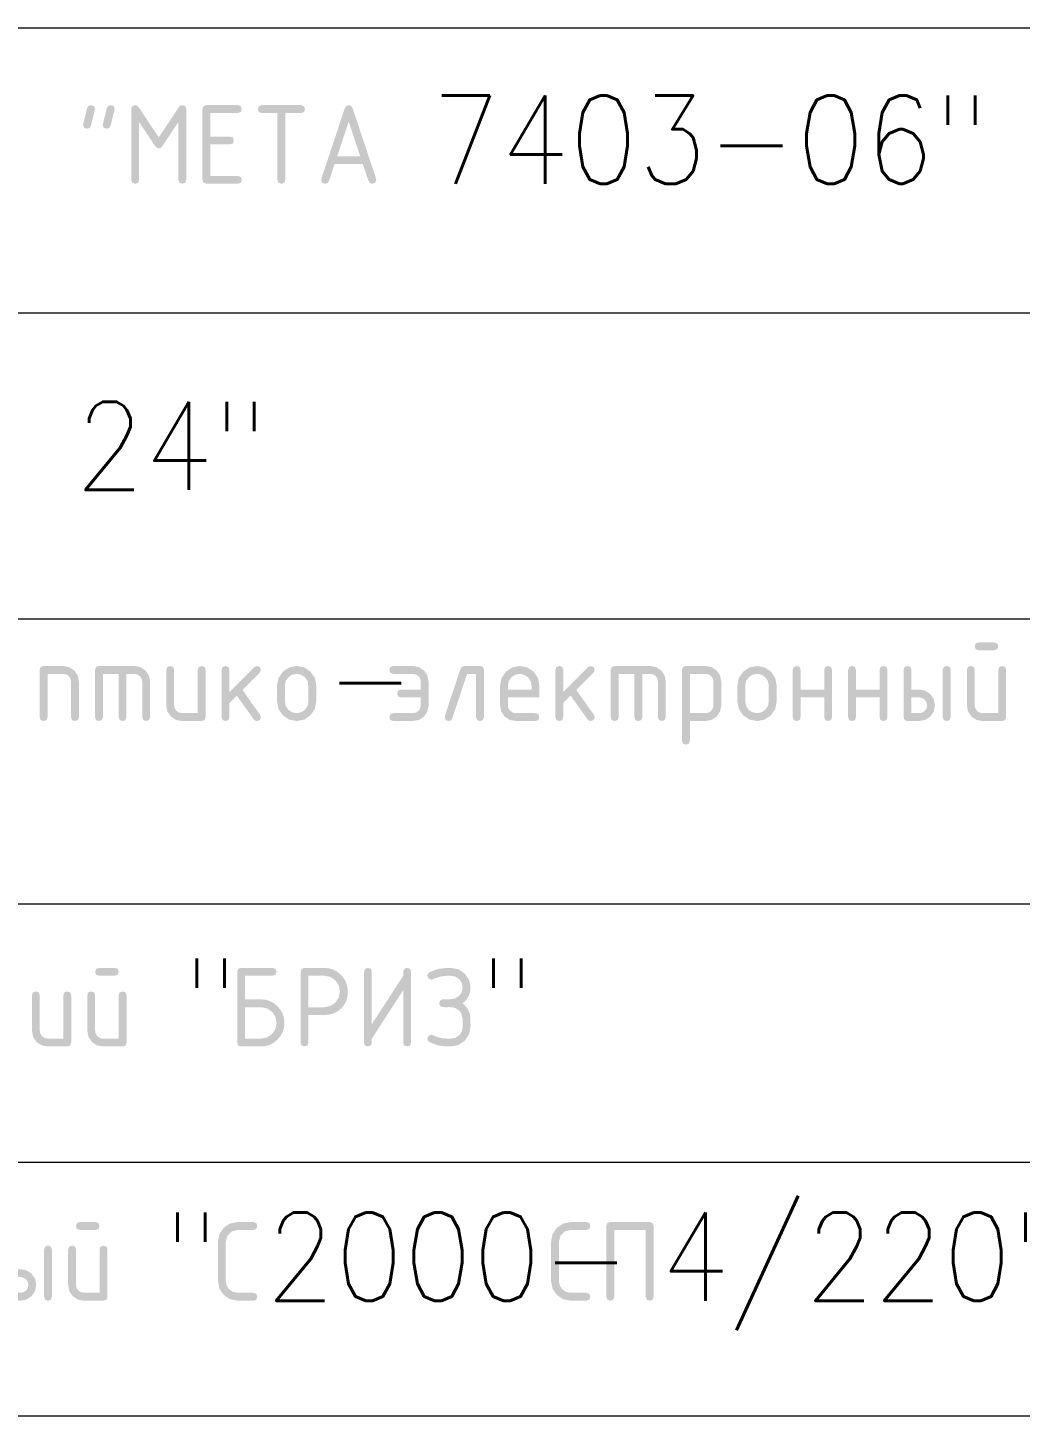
# Model space of a CAD drawing. Header units: millimetres. Extents: x 0 to 420, y 0 to 297.
# Drawn here: x 185.31 to 207.13, y 31.45 to 61.98 of the extents above; entities that cross this region are included whole.
import ezdxf

# ---------------------------------------------------------------- set-up
doc = ezdxf.new("R2010")
doc.units = ezdxf.units.MM
doc.styles.get("Standard").update_dxf_attribs({"font": 'STANDARD'})

msp = doc.modelspace()

# ---------------------------------------------------------------- hatches: boundary and pattern name
h = msp.add_hatch(color=7)
h.paths.add_polyline_path([(186.695933, 60.27506), (186.760701, 60.2537), (186.782474, 60.190173), (186.779718, 60.167573), (186.693177, 59.821961), (186.664307, 59.773109), (186.609392, 59.756917), (186.5449, 59.778415), (186.523403, 59.842907), (186.528898, 59.869563), (186.545451, 59.939576), (186.573167, 60.052894), (186.612148, 60.209465), (186.641018, 60.258592)], flags=0)
h.paths.add_polyline_path([(187.128086, 60.27506), (187.192854, 60.2537), (187.214627, 60.190173), (187.211871, 60.167573), (187.12533, 59.821961), (187.09646, 59.773109), (187.041545, 59.756917), (186.976571, 59.778415), (186.955004, 59.842907), (186.960585, 59.869563), (186.977328, 59.939576), (187.005234, 60.052894), (187.044301, 60.209465), (187.072758, 60.258592)], flags=0)
for points in [[(188.704563, 60.27506), (188.769331, 60.253287), (188.791104, 60.188519), (188.791104, 58.633541), (188.769331, 58.568566), (188.704563, 58.547), (188.640071, 58.568566), (188.618573, 58.633541), (188.618573, 59.904643), (188.266347, 59.37713), (188.228657, 59.337718), (188.186421, 59.324765), (188.143012, 59.337718), (188.105392, 59.37713), (187.754268, 59.904643), (187.754268, 58.633541), (187.732495, 58.568566), (187.667727, 58.547), (187.603235, 58.568566), (187.581737, 58.633541), (187.581737, 60.188519), (187.603235, 60.253287), (187.667727, 60.27506), (187.710308, 60.264311), (187.743795, 60.232065), (188.186421, 59.568402), (188.631251, 60.237026), (188.661913, 60.265551)], [(189.147405, 58.633541), (189.147405, 60.188519), (189.168903, 60.253287), (189.233395, 60.27506), (189.924619, 60.27506), (189.989387, 60.253287), (190.01116, 60.188519), (189.989387, 60.124027), (189.924619, 60.102529), (189.319936, 60.102529), (189.319936, 59.583836), (189.752088, 59.583836), (189.816856, 59.562063), (189.838629, 59.497295), (189.816856, 59.432803), (189.752088, 59.411305), (189.319936, 59.411305), (189.319936, 58.720081), (189.924619, 58.720081), (189.989387, 58.698308), (190.01116, 58.633541), (189.989387, 58.568566), (189.924619, 58.547), (189.233395, 58.547), (189.168903, 58.568566)], [(190.364847, 60.188519), (190.386344, 60.253287), (190.450837, 60.27506), (191.315142, 60.27506), (191.37991, 60.253287), (191.401683, 60.188519), (191.37991, 60.124027), (191.315142, 60.102529), (190.96953, 60.102529), (190.96953, 58.633541), (190.947757, 58.568566), (190.882989, 58.547), (190.818015, 58.568566), (190.796449, 58.633541), (190.796449, 60.102529), (190.450837, 60.102529), (190.386344, 60.124027)], [(185.567805, 46.822541), (185.567805, 47.859377), (185.589303, 47.924144), (185.653795, 47.945917), (186.085948, 47.945917), (186.219066, 47.920699), (186.330687, 47.845045), (186.406342, 47.733424), (186.43156, 47.600305), (186.43156, 46.822541), (186.409787, 46.757566), (186.345019, 46.736), (186.280527, 46.757566), (186.259029, 46.822541), (186.259029, 47.600305), (186.246351, 47.667554), (186.208869, 47.723226), (186.153196, 47.760433), (186.085948, 47.772836), (185.740336, 47.772836), (185.740336, 46.822541), (185.718563, 46.757566), (185.653795, 46.736), (185.589303, 46.757566)], [(186.871237, 47.945917), (187.649001, 47.945917), (187.78212, 47.920699), (187.893741, 47.845045), (187.969395, 47.733424), (187.994613, 47.600305), (187.994613, 46.822541), (187.97284, 46.757566), (187.908073, 46.736), (187.84358, 46.757566), (187.822083, 46.822541), (187.822083, 47.600305), (187.809405, 47.667554), (187.771922, 47.723226), (187.71625, 47.760433), (187.649001, 47.772836), (187.476471, 47.772836), (187.476471, 46.822541), (187.454698, 46.757566), (187.38993, 46.736), (187.324956, 46.757566), (187.303389, 46.822541), (187.303389, 47.772836), (186.957777, 47.772836), (186.957777, 46.822541), (186.936004, 46.757566), (186.871237, 46.736), (186.806745, 46.757566), (186.785247, 46.822541), (186.785247, 47.859377), (186.806745, 47.924144)], [(189.214669, 47.859377), (189.214669, 46.822541), (189.192896, 46.757566), (189.128128, 46.736), (188.696527, 46.736), (188.562237, 46.760873), (188.450685, 46.83577), (188.375789, 46.947322), (188.350915, 47.081612), (188.350915, 47.859377), (188.372412, 47.924144), (188.436905, 47.945917), (188.501672, 47.924144), (188.523445, 47.859377), (188.523445, 47.081612), (188.535985, 47.015742), (188.574157, 46.959793), (188.630381, 46.921622), (188.696527, 46.909081), (189.042139, 46.909081), (189.042139, 47.859377), (189.063636, 47.924144), (189.128128, 47.945917), (189.192896, 47.924144)], [(189.740887, 47.377614), (190.284385, 47.920561), (190.34557, 47.945917), (190.410338, 47.924144), (190.432111, 47.859377), (190.406204, 47.799294), (190.026417, 47.419507), (190.415023, 46.87215), (190.432111, 46.820887), (190.410338, 46.757153), (190.34557, 46.736), (190.304574, 46.745164), (190.273912, 46.772931), (189.901842, 47.294932), (189.740887, 47.133977), (189.740887, 46.822541), (189.719114, 46.757566), (189.654346, 46.736), (189.589854, 46.757566), (189.568357, 46.822541), (189.568357, 47.859377), (189.589854, 47.924144), (189.654346, 47.945917), (189.719114, 47.924144), (189.740887, 47.859377)], [(193.946637, 47.254693), (193.514484, 47.254693), (193.449509, 47.276191), (193.427943, 47.340683), (193.449509, 47.405451), (193.514484, 47.427224), (193.946637, 47.427224), (193.946637, 47.600305), (193.933959, 47.667554), (193.896476, 47.723226), (193.840803, 47.760433), (193.773555, 47.772836), (193.341402, 47.772836), (193.27691, 47.794402), (193.255413, 47.859377), (193.27691, 47.924144), (193.341402, 47.945917), (193.773555, 47.945917), (193.907569, 47.920768), (194.018846, 47.845596), (194.094018, 47.733906), (194.119167, 47.600305), (194.119167, 47.081612), (194.094018, 46.947322), (194.018846, 46.83577), (193.907569, 46.760873), (193.773555, 46.736), (193.341402, 46.736), (193.27691, 46.757566), (193.255413, 46.822541), (193.27691, 46.887308), (193.341402, 46.909081), (193.773555, 46.909081), (193.840114, 46.921553), (193.895925, 46.959242), (193.93389, 47.014639), (193.946637, 47.081612)], [(194.904456, 47.945917), (195.250068, 47.945917), (195.314836, 47.924144), (195.336609, 47.859377), (195.336609, 46.822541), (195.314836, 46.757566), (195.250068, 46.736), (195.185576, 46.757566), (195.164078, 46.822541), (195.164078, 47.772836), (194.966192, 47.772836), (194.640424, 46.79498), (194.609969, 46.750607), (194.558844, 46.736), (194.494352, 46.757911), (194.472854, 46.823643), (194.476713, 46.850101), (194.818466, 47.874811), (194.851539, 47.928141)], [(197.080268, 47.377614), (197.623766, 47.920561), (197.684951, 47.945917), (197.749719, 47.924144), (197.771492, 47.859377), (197.745585, 47.799294), (197.365798, 47.419507), (197.754405, 46.87215), (197.771492, 46.820887), (197.749719, 46.757153), (197.684951, 46.736), (197.643955, 46.745164), (197.613293, 46.772931), (197.241223, 47.294932), (197.080268, 47.133977), (197.080268, 46.822541), (197.058495, 46.757566), (196.993727, 46.736), (196.929235, 46.757566), (196.907738, 46.822541), (196.907738, 47.859377), (196.929235, 47.924144), (196.993727, 47.945917), (197.058495, 47.924144), (197.080268, 47.859377)], [(198.211169, 47.945917), (198.988934, 47.945917), (199.122052, 47.920699), (199.233673, 47.845045), (199.309328, 47.733424), (199.334546, 47.600305), (199.334546, 46.822541), (199.312773, 46.757566), (199.248005, 46.736), (199.183513, 46.757566), (199.162016, 46.822541), (199.162016, 47.600305), (199.149338, 47.667554), (199.111855, 47.723226), (199.056182, 47.760433), (198.988934, 47.772836), (198.816404, 47.772836), (198.816404, 46.822541), (198.794631, 46.757566), (198.729863, 46.736), (198.664888, 46.757566), (198.643322, 46.822541), (198.643322, 47.772836), (198.29771, 47.772836), (198.29771, 46.822541), (198.275937, 46.757566), (198.211169, 46.736), (198.146677, 46.757566), (198.12518, 46.822541), (198.12518, 47.859377), (198.146677, 47.924144)], [(202.298261, 47.254693), (202.298261, 46.822541), (202.276488, 46.757566), (202.21172, 46.736), (202.147228, 46.757566), (202.125731, 46.822541), (202.125731, 47.859377), (202.147228, 47.924144), (202.21172, 47.945917), (202.276488, 47.924144), (202.298261, 47.859377), (202.298261, 47.427224), (202.816955, 47.427224), (202.816955, 47.859377), (202.838452, 47.924144), (202.902944, 47.945917), (202.967712, 47.924144), (202.989485, 47.859377), (202.989485, 46.822541), (202.967712, 46.757566), (202.902944, 46.736), (202.838452, 46.757566), (202.816955, 46.822541), (202.816955, 47.254693)], [(203.515703, 47.254693), (203.515703, 46.822541), (203.49393, 46.757566), (203.429162, 46.736), (203.36467, 46.757566), (203.343173, 46.822541), (203.343173, 47.859377), (203.36467, 47.924144), (203.429162, 47.945917), (203.49393, 47.924144), (203.515703, 47.859377), (203.515703, 47.427224), (204.034397, 47.427224), (204.034397, 47.859377), (204.055894, 47.924144), (204.120386, 47.945917), (204.185154, 47.924144), (204.206927, 47.859377), (204.206927, 46.822541), (204.185154, 46.757566), (204.120386, 46.736), (204.055894, 46.757566), (204.034397, 46.822541), (204.034397, 47.254693)], [(193.648475, 41.309726), (193.713243, 41.287953), (193.735016, 41.223186), (193.735016, 39.668207), (193.713243, 39.603233), (193.648475, 39.581667), (193.5835, 39.603233), (193.561934, 39.668207), (193.561934, 40.820247), (192.87071, 39.754748), (192.86947, 39.680265), (192.865749, 39.641749), (192.837155, 39.596618), (192.784169, 39.581667), (192.719677, 39.603233), (192.69818, 39.668207), (192.69818, 41.223186), (192.719677, 41.287953), (192.784169, 41.309726), (192.848937, 41.287953), (192.87071, 41.223186), (192.87071, 40.071146), (193.561934, 41.137196), (193.563243, 41.210783), (193.567446, 41.249644), (193.595145, 41.294568)], [(194.522686, 41.137196), (194.370964, 41.118179), (194.216761, 41.061128), (194.177074, 41.050655), (194.116991, 41.076562), (194.091084, 41.137196), (194.103487, 41.180329), (194.140694, 41.214366), (194.319701, 41.285817), (194.522686, 41.309726), (194.609227, 41.309726), (194.774936, 41.278032), (194.9146, 41.183498), (195.009616, 41.043765), (195.041379, 40.877574), (195.030536, 40.775358), (194.99804, 40.683684), (194.943943, 40.602552), (194.868298, 40.531962), (194.969584, 40.426955), (195.025394, 40.300451), (195.037314, 40.193929), (195.041379, 40.013819), (195.009616, 39.847214), (194.9146, 39.707895), (194.774936, 39.613155), (194.609227, 39.581667), (194.522686, 39.581667), (194.322181, 39.605369), (194.140694, 39.677027), (194.103487, 39.7101), (194.091084, 39.754748), (194.11644, 39.815382), (194.177074, 39.840738), (194.216761, 39.830265), (194.315842, 39.788441), (194.407482, 39.765221), (194.490164, 39.757297), (194.609227, 39.754748), (194.709272, 39.773421), (194.792781, 39.829713), (194.84935, 39.913291), (194.868298, 40.013819), (194.868298, 40.18635), (194.834674, 40.315885), (194.790025, 40.373126), (194.732148, 40.414139), (194.661041, 40.438823), (194.576705, 40.447074), (194.523788, 40.445421), (194.474179, 40.444318), (194.412649, 40.450588), (194.375511, 40.469674), (194.350155, 40.531962), (194.376063, 40.5948), (194.412856, 40.614644), (194.47032, 40.621259), (194.521032, 40.619054), (194.57891, 40.6174), (194.69997, 40.636486), (194.791679, 40.694019), (194.849005, 40.777941), (194.868298, 40.877574), (194.849281, 40.977206), (194.79223, 41.061128), (194.708583, 41.118179), (194.609227, 41.137196)], [(186.26092, 40.705043), (186.26092, 39.668207), (186.239147, 39.603233), (186.174379, 39.581667), (185.742778, 39.581667), (185.608488, 39.60654), (185.496936, 39.681436), (185.422039, 39.792989), (185.397166, 39.927278), (185.397166, 40.705043), (185.418663, 40.769811), (185.483155, 40.791584), (185.547923, 40.769811), (185.569696, 40.705043), (185.569696, 39.927278), (185.582236, 39.861408), (185.620408, 39.80546), (185.676632, 39.767288), (185.742778, 39.754748), (186.088389, 39.754748), (186.088389, 40.705043), (186.109887, 40.769811), (186.174379, 40.791584), (186.239147, 40.769811)], [(190.264959, 35.721726), (190.329727, 35.699953), (190.3515, 35.635186), (190.329727, 35.570693), (190.264959, 35.549196), (189.919347, 35.549196), (189.788847, 35.517019), (189.695554, 35.420763), (189.660276, 35.289574), (189.660276, 34.425819), (189.679293, 34.326187), (189.736344, 34.242265), (189.819991, 34.185489), (189.919347, 34.166748), (190.264959, 34.166748), (190.329727, 34.144975), (190.3515, 34.080207), (190.329727, 34.015233), (190.264959, 33.993667), (189.919347, 33.993667), (189.753225, 34.025155), (189.613974, 34.119895), (189.519234, 34.259214), (189.487746, 34.425819), (189.487746, 35.289574), (189.519234, 35.455765), (189.613974, 35.595498), (189.753225, 35.690032), (189.919347, 35.721726)], [(197.588624, 35.721726), (197.653392, 35.699953), (197.675165, 35.635186), (197.653392, 35.570693), (197.588624, 35.549196), (197.243012, 35.549196), (197.112512, 35.517019), (197.019219, 35.420763), (196.983941, 35.289574), (196.983941, 34.425819), (197.002958, 34.326187), (197.060009, 34.242265), (197.143656, 34.185489), (197.243012, 34.166748), (197.588624, 34.166748), (197.653392, 34.144975), (197.675165, 34.080207), (197.653392, 34.015233), (197.588624, 33.993667), (197.243012, 33.993667), (197.07689, 34.025155), (196.937639, 34.119895), (196.842899, 34.259214), (196.811411, 34.425819), (196.811411, 35.289574), (196.842899, 35.455765), (196.937639, 35.595498), (197.07689, 35.690032), (197.243012, 35.721726)], [(198.114842, 35.721726), (198.979147, 35.721726), (199.043915, 35.699953), (199.065688, 35.635186), (199.065688, 34.080207), (199.043915, 34.015233), (198.979147, 33.993667), (198.914173, 34.015233), (198.892607, 34.080207), (198.892607, 35.549196), (198.201383, 35.549196), (198.201383, 34.080207), (198.17961, 34.015233), (198.114842, 33.993667), (198.05035, 34.015233), (198.028852, 34.080207), (198.028852, 35.635186), (198.05035, 35.699953)]]:
    msp.add_hatch(color=7).paths.add_polyline_path(points, flags=0)
h = msp.add_hatch(color=7)
h.paths.add_polyline_path([(192.362435, 59.914014), (192.108324, 59.151683), (192.616545, 59.151683)], flags=0)
h.paths.add_polyline_path([(192.967118, 58.633541), (192.945345, 58.568566), (192.880577, 58.547), (192.828556, 58.561607), (192.798446, 58.60598), (192.673871, 58.979153), (192.050998, 58.979153), (191.926423, 58.60598), (191.895831, 58.561607), (191.843741, 58.547), (191.779249, 58.568566), (191.757752, 58.633541), (191.76161, 58.661101), (192.275894, 60.205607), (192.309242, 60.257696), (192.362435, 60.27506), (192.415007, 60.258248), (192.447322, 60.208363), (192.963259, 58.661101)], flags=0)
h = msp.add_hatch(color=7)
h.paths.add_polyline_path([(206.817273, 47.859377), (206.817273, 46.822541), (206.7955, 46.757566), (206.730732, 46.736), (206.299131, 46.736), (206.164841, 46.760873), (206.053289, 46.83577), (205.978392, 46.947322), (205.953519, 47.081612), (205.953519, 47.859377), (205.975016, 47.924144), (206.039508, 47.945917), (206.104276, 47.924144), (206.126049, 47.859377), (206.126049, 47.081612), (206.138589, 47.015742), (206.176761, 46.959793), (206.232985, 46.921622), (206.299131, 46.909081), (206.644743, 46.909081), (206.644743, 47.859377), (206.66624, 47.924144), (206.730732, 47.945917), (206.7955, 47.924144)], flags=0)
h.paths.add_polyline_path([(206.556548, 48.291529), (206.21259, 48.291529), (206.147615, 48.313027), (206.126049, 48.377519), (206.147615, 48.442287), (206.21259, 48.46406), (206.556548, 48.46406), (206.621316, 48.442287), (206.643089, 48.377519), (206.621316, 48.313027)], flags=0)
h = msp.add_hatch(color=7)
h.paths.add_polyline_path([(190.785798, 47.168153), (190.785798, 47.513765), (190.817287, 47.679474), (190.912027, 47.819138), (191.051277, 47.914154), (191.2174, 47.945917), (191.384969, 47.914567), (191.524427, 47.820791), (191.618202, 47.681334), (191.649553, 47.513765), (191.649553, 47.168153), (191.617858, 47.001548), (191.523324, 46.862228), (191.383591, 46.767488), (191.2174, 46.736), (191.051277, 46.767488), (190.912027, 46.862228), (190.817287, 47.001548)], flags=0)
h.paths.add_polyline_path([(191.477022, 47.168153), (191.477022, 47.513765), (191.458005, 47.613121), (191.400955, 47.696768), (191.317032, 47.753819), (191.2174, 47.772836), (191.118043, 47.753819), (191.034396, 47.696768), (190.977346, 47.613121), (190.958329, 47.513765), (190.958329, 47.168153), (190.977001, 47.067625), (191.033294, 46.984047), (191.116872, 46.927754), (191.2174, 46.909081), (191.317032, 46.927823), (191.400955, 46.984598), (191.458005, 47.06852)], flags=0)
h = msp.add_hatch(color=7)
h.paths.add_polyline_path([(196.121898, 47.772836), (196.022541, 47.753819), (195.938894, 47.696768), (195.881843, 47.613121), (195.862827, 47.513765), (195.862827, 47.427224), (196.38152, 47.427224), (196.38152, 47.513765), (196.362503, 47.613121), (196.305452, 47.696768), (196.22153, 47.753819)], flags=0)
h.paths.add_polyline_path([(195.862827, 47.254693), (195.862827, 47.081612), (195.875367, 47.015742), (195.913538, 46.959793), (195.969762, 46.921622), (196.035908, 46.909081), (196.46751, 46.909081), (196.532277, 46.887308), (196.55405, 46.822541), (196.532277, 46.757566), (196.46751, 46.736), (196.035908, 46.736), (195.901618, 46.760873), (195.790066, 46.83577), (195.71517, 46.947322), (195.690296, 47.081612), (195.690296, 47.513765), (195.721784, 47.679474), (195.816524, 47.819138), (195.955775, 47.914154), (196.121898, 47.945917), (196.289467, 47.914567), (196.428925, 47.820791), (196.5227, 47.681334), (196.55405, 47.513765), (196.55405, 47.254693)], flags=0)
h = msp.add_hatch(color=7)
h.paths.add_polyline_path([(199.690847, 47.859377), (199.712345, 47.924144), (199.776837, 47.945917), (200.20899, 47.945917), (200.343004, 47.920768), (200.454281, 47.845596), (200.529453, 47.733906), (200.554602, 47.600305), (200.554602, 47.081612), (200.529453, 46.948493), (200.454281, 46.836872), (200.343004, 46.761218), (200.20899, 46.736), (199.863378, 46.736), (199.863378, 46.303847), (199.841605, 46.239079), (199.776837, 46.217306), (199.712345, 46.239079), (199.690847, 46.303847)], flags=0)
h.paths.add_polyline_path([(199.863378, 47.772836), (199.863378, 46.909081), (200.20899, 46.909081), (200.275549, 46.921553), (200.33136, 46.959242), (200.369325, 47.014639), (200.382071, 47.081612), (200.382071, 47.600305), (200.369393, 47.667554), (200.331911, 47.723226), (200.276238, 47.760433), (200.20899, 47.772836)], flags=0)
h = msp.add_hatch(color=7)
h.paths.add_polyline_path([(200.908289, 47.168153), (200.908289, 47.513765), (200.939777, 47.679474), (201.034517, 47.819138), (201.173768, 47.914154), (201.339891, 47.945917), (201.50746, 47.914567), (201.646918, 47.820791), (201.740693, 47.681334), (201.772043, 47.513765), (201.772043, 47.168153), (201.740349, 47.001548), (201.645815, 46.862228), (201.506082, 46.767488), (201.339891, 46.736), (201.173768, 46.767488), (201.034517, 46.862228), (200.939777, 47.001548)], flags=0)
h.paths.add_polyline_path([(201.599513, 47.168153), (201.599513, 47.513765), (201.580496, 47.613121), (201.523445, 47.696768), (201.439523, 47.753819), (201.339891, 47.772836), (201.240534, 47.753819), (201.156887, 47.696768), (201.099836, 47.613121), (201.08082, 47.513765), (201.08082, 47.168153), (201.099492, 47.067625), (201.155785, 46.984047), (201.239363, 46.927754), (201.339891, 46.909081), (201.439523, 46.927823), (201.523445, 46.984598), (201.580496, 47.06852)], flags=0)
h = msp.add_hatch(color=7)
h.paths.add_polyline_path([(205.251838, 47.081612), (205.226689, 46.947322), (205.151517, 46.83577), (205.039827, 46.760873), (204.906226, 46.736), (204.646604, 46.736), (204.582112, 46.757566), (204.560614, 46.822541), (204.560614, 47.859377), (204.582112, 47.924144), (204.646604, 47.945917), (204.711372, 47.924144), (204.733145, 47.859377), (204.733145, 47.427224), (204.906226, 47.427224), (205.039827, 47.402075), (205.151517, 47.326903), (205.226689, 47.215626)], flags=0)
h.paths.add_polyline_path([(205.078757, 47.081612), (205.066354, 47.14886), (205.029147, 47.204533), (204.973475, 47.242015), (204.906226, 47.254693), (204.733145, 47.254693), (204.733145, 46.909081), (204.906226, 46.909081), (204.972303, 46.921553), (205.028045, 46.959242), (205.06601, 47.014639)], flags=0)
h.paths.add_polyline_path([(205.424369, 47.859377), (205.445935, 47.924144), (205.510909, 47.945917), (205.575677, 47.924144), (205.59745, 47.859377), (205.59745, 46.822541), (205.575677, 46.757566), (205.510909, 46.736), (205.445935, 46.757566), (205.424369, 46.822541)], flags=0)
h = msp.add_hatch(color=7)
h.paths.add_polyline_path([(187.478362, 40.705043), (187.478362, 39.668207), (187.456589, 39.603233), (187.391821, 39.581667), (186.960219, 39.581667), (186.825929, 39.60654), (186.714377, 39.681436), (186.639481, 39.792989), (186.614607, 39.927278), (186.614607, 40.705043), (186.636105, 40.769811), (186.700597, 40.791584), (186.765365, 40.769811), (186.787138, 40.705043), (186.787138, 39.927278), (186.799678, 39.861408), (186.837849, 39.80546), (186.894073, 39.767288), (186.960219, 39.754748), (187.305831, 39.754748), (187.305831, 40.705043), (187.327329, 40.769811), (187.391821, 40.791584), (187.456589, 40.769811)], flags=0)
h.paths.add_polyline_path([(187.217637, 41.137196), (186.873678, 41.137196), (186.808704, 41.158693), (186.787138, 41.223186), (186.808704, 41.287953), (186.873678, 41.309726), (187.217637, 41.309726), (187.282405, 41.287953), (187.304178, 41.223186), (187.282405, 41.158693)], flags=0)
h = msp.add_hatch(color=7)
h.paths.add_polyline_path([(190.949207, 40.10036), (190.939698, 39.996801), (190.911173, 39.901096), (190.863631, 39.813246), (190.797071, 39.733251), (190.717162, 39.666778), (190.629502, 39.619425), (190.533987, 39.591089), (190.430513, 39.581667), (189.99836, 39.581667), (189.933868, 39.603233), (189.912371, 39.668207), (189.912371, 41.223186), (189.933868, 41.287953), (189.99836, 41.309726), (190.689584, 41.309726), (190.754352, 41.287953), (190.776125, 41.223186), (190.754352, 41.158693), (190.689584, 41.137196), (190.084901, 41.137196), (190.084901, 40.618502), (190.430513, 40.618502), (190.534383, 40.609003), (190.630191, 40.580537), (190.717937, 40.533159), (190.797622, 40.466918), (190.863863, 40.387242), (190.911242, 40.299556), (190.939707, 40.203911)], flags=0)
h.paths.add_polyline_path([(190.084901, 40.445972), (190.084901, 39.754748), (190.430513, 39.754748), (190.564527, 39.779622), (190.675804, 39.854518), (190.750976, 39.96607), (190.776125, 40.10036), (190.750976, 40.233961), (190.675804, 40.345651), (190.564527, 40.420823), (190.430513, 40.445972)], flags=0)
h = msp.add_hatch(color=7)
h.paths.add_polyline_path([(191.391265, 41.309726), (191.823418, 41.309726), (191.927287, 41.300227), (192.023095, 41.271761), (192.110842, 41.224383), (192.190527, 41.158142), (192.256768, 41.078466), (192.304146, 40.990779), (192.332611, 40.895135), (192.342111, 40.791584), (192.333033, 40.681625), (192.305869, 40.582467), (192.260721, 40.49416), (192.197693, 40.416758), (192.120299, 40.353816), (192.032053, 40.308857), (191.933058, 40.281882), (191.823418, 40.27289), (191.477806, 40.27289), (191.477806, 39.668207), (191.456033, 39.603233), (191.391265, 39.581667), (191.326773, 39.603233), (191.305275, 39.668207), (191.305275, 41.223186), (191.326773, 41.287953)], flags=0)
h.paths.add_polyline_path([(191.477806, 41.137196), (191.477806, 40.445972), (191.823418, 40.445972), (191.957432, 40.470846), (192.068708, 40.545742), (192.14388, 40.657294), (192.16903, 40.791584), (192.14388, 40.925185), (192.068708, 41.036875), (191.957432, 41.112047), (191.823418, 41.137196)], flags=0)
h = msp.add_hatch(color=7)
h.paths.add_polyline_path([(187.057205, 35.117043), (187.057205, 34.080207), (187.035432, 34.015233), (186.970664, 33.993667), (186.539063, 33.993667), (186.404773, 34.01854), (186.293221, 34.093436), (186.218324, 34.204989), (186.193451, 34.339279), (186.193451, 35.117043), (186.214948, 35.181811), (186.27944, 35.203584), (186.344208, 35.181811), (186.365981, 35.117043), (186.365981, 34.339279), (186.378521, 34.273408), (186.416693, 34.21746), (186.472917, 34.179288), (186.539063, 34.166748), (186.884675, 34.166748), (186.884675, 35.117043), (186.906172, 35.181811), (186.970664, 35.203584), (187.035432, 35.181811)], flags=0)
h.paths.add_polyline_path([(186.79648, 35.549196), (186.452522, 35.549196), (186.387547, 35.570693), (186.365981, 35.635186), (186.387547, 35.699953), (186.452522, 35.721726), (186.79648, 35.721726), (186.861248, 35.699953), (186.883021, 35.635186), (186.861248, 35.570693)], flags=0)
h = msp.add_hatch(color=7)
h.paths.add_polyline_path([(185.49177, 34.339279), (185.466621, 34.204989), (185.391449, 34.093436), (185.279759, 34.01854), (185.146158, 33.993667), (184.886536, 33.993667), (184.822044, 34.015233), (184.800546, 34.080207), (184.800546, 35.117043), (184.822044, 35.181811), (184.886536, 35.203584), (184.951304, 35.181811), (184.973077, 35.117043), (184.973077, 34.68489), (185.146158, 34.68489), (185.279759, 34.659741), (185.391449, 34.584569), (185.466621, 34.473293)], flags=0)
h.paths.add_polyline_path([(185.318689, 34.339279), (185.306286, 34.406527), (185.269079, 34.4622), (185.213407, 34.499682), (185.146158, 34.51236), (184.973077, 34.51236), (184.973077, 34.166748), (185.146158, 34.166748), (185.212235, 34.179219), (185.267977, 34.216909), (185.305942, 34.272306)], flags=0)
h.paths.add_polyline_path([(185.664301, 35.117043), (185.685867, 35.181811), (185.750841, 35.203584), (185.815609, 35.181811), (185.837382, 35.117043), (185.837382, 34.080207), (185.815609, 34.015233), (185.750841, 33.993667), (185.685867, 34.015233), (185.664301, 34.080207)], flags=0)

# ---------------------------------------------------------------- linework, layer by layer
at = {"color": 7, "lineweight": 0}
msp.add_lwpolyline([(236.22, 31.453667), (121.750667, 31.453667), (121.750667, 61.976), (236.22, 61.976)], close=True, dxfattribs=at)
for points in [[(121.750667, 55.710667), (236.22, 55.710667)], [(121.750667, 48.979667), (236.22, 48.979667)], [(121.750667, 42.714333), (236.22, 42.714333)], [(121.750667, 37.041667), (236.22, 37.041667)]]:
    msp.add_lwpolyline(points, dxfattribs=at)

# ---------------------------------------------------------------- texts
at = {"color": 7, "char_height": 1.937762, "attachment_point": 1}
for s, insert, width in [('7403-06"', (194.181997, 60.484765), 11.51891856), ('24"', (186.35133, 53.753755), 3.98317744), ('-', (191.854663, 48.673755), 0.86122756), ('"', (188.723295, 41.519428), 0.64592067), ('"', (195.242622, 41.519428), 0.64592067), ('4/220"', (199.220656, 35.931432), 8.50462211), ('"', (188.29867, 35.931432), 0.64592067), ('2000-', (190.542323, 35.931432), 6.88982044)]:
    msp.add_mtext(s, dxfattribs=dict(at, insert=insert, width=width))

doc.saveas('drawing.dxf')
